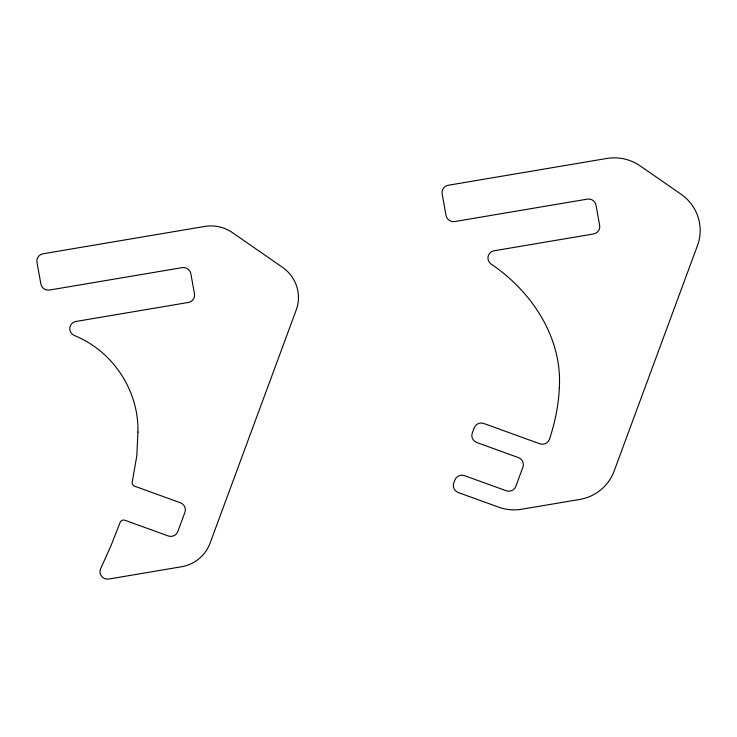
<?xml version="1.0" encoding="UTF-8"?>
<svg xmlns="http://www.w3.org/2000/svg" width="737" height="737" viewBox="0 0 737 737"><rect width="100%" height="100%" fill="white"/><g stroke="black" fill="none" stroke-linecap="round" stroke-linejoin="round"><path stroke-width="1.11" d="M137.957 432.02L136.796 455.862L132.264 481.915A3.74 3.676 9.3 0 0 134.641 486.199L180.464 502.8A7.481 7.361 9.3 0 1 184.941 512.252L177.801 531.589A7.481 7.361 9.3 0 1 168.211 535.946L124.931 520.258A3.74 3.676 9.3 0 0 120.131 522.459L111.287 544.975L100.683 568.66A7.481 7.361 9.3 0 0 108.772 579.052L181.403 566.771A37.421 36.786 9.3 0 0 210.036 543.243L296.2 310.074A37.421 36.786 9.3 0 0 282.464 267.282L232.524 232.68A37.421 36.786 9.3 0 0 204.564 226.462L43.022 253.777A7.481 7.361 9.3 0 0 36.961 262.271L40.885 284.04A7.481 7.361 9.3 0 0 49.554 290.046L182.159 267.632A7.481 7.361 9.3 0 1 190.828 273.639L194.485 293.952A7.481 7.361 9.3 0 1 188.423 302.446L75.902 321.47A7.481 7.361 9.3 0 0 74.087 335.399C112.724 350.923 138.897 390.361 137.957 432.02M559.328 387.782C558.6 405.304 554.933 422.577 549.48 439.215A7.481 7.361 9.3 0 1 539.816 443.794L483.776 423.48A7.481 7.361 9.3 0 0 474.186 427.838L472.26 433.043A7.481 7.361 9.3 0 0 476.747 442.495L518.479 457.622A7.481 7.361 9.3 0 1 522.957 467.074L515.817 486.411A7.481 7.361 9.3 0 1 506.227 490.759L464.494 475.641A7.481 7.361 9.3 0 0 454.913 479.999L453.771 483.076A7.481 7.361 9.3 0 0 458.248 492.528L498.562 507.139A44.911 44.146 9.3 0 0 521.713 509.239L579.733 499.428A44.911 44.146 9.3 0 0 614.096 471.192L697.488 245.541A44.911 44.146 9.3 0 0 681.006 194.19L640.241 165.945A44.911 44.146 9.3 0 0 606.689 158.483L448.197 185.273A7.481 7.361 9.3 0 0 442.136 193.776L446.051 215.536A7.481 7.361 9.3 0 0 454.729 221.551L587.325 199.128A7.481 7.361 9.3 0 1 596.003 205.135L599.66 225.448A7.481 7.361 9.3 0 1 593.598 233.951L494.085 250.773A7.481 7.361 9.3 0 0 491.026 263.984C531.598 291.318 562.386 337.389 559.328 387.782"/></g></svg>
